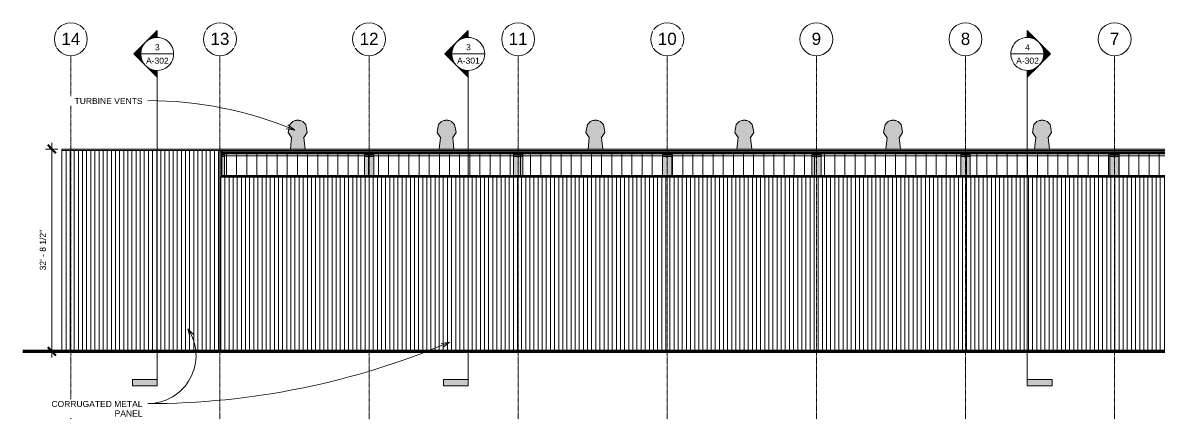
# Model space of a CAD drawing. Header units: inches. Extents: x 20478 to 36715, y -248 to 750.
# Drawn here: x 32291 to 34496, y -132 to 638 of the extents above; entities that cross this region are included whole.
import ezdxf

# ---------------------------------------------------------------- set-up
doc = ezdxf.new("R2010")
doc.units = ezdxf.units.IN
doc.header["$MEASUREMENT"] = 0
doc.linetypes.add('Grid Line 1_2_', pattern=[0.8749999999999999, 0.4999999999999999, -0.125, 0.125, -0.125])
for name, color, linetype, lineweight in [('A-ANNO-DIMS', 211, 'Continuous', 9), ('A-ANNO-DIMS-128', 211, 'Continuous', 9), ('A-CLNG', 13, 'Continuous', 13), ('A-GENM', 13, 'Continuous', 9), ('A-GLAZ-CWMG', 51, 'Continuous', 9), ('A-ROOF', 132, 'Continuous', 13), ('A-WALL', 113, 'Continuous', 13), ('A-WALL-PATT', 111, 'Continuous', 13), ('C-TOPO', 7, 'Continuous', 9), ('G-ANNO-SYMB', 111, 'Continuous', 9), ('G-ANNO-TEXT', 231, 'Continuous', 9), ('L-SITE-WALL', 31, 'Continuous', 13), ('S-BEAM', 12, 'Continuous', 9), ('S-COLS', 52, 'Continuous', 9), ('S-GRID', 1, 'Continuous', 9), ('S-GRID-IDEN', 1, 'Continuous', 9)]:
    doc.layers.add(name, color=color, linetype=linetype, lineweight=lineweight)
doc.styles.add('Arial', font='arial.ttf', dxfattribs={"height": 23.60479041916165})
doc.styles.add('Arial_1', font='arial.ttf', dxfattribs={"height": 11.80239520958083})
doc.dimstyles.new('Linear_-_3_32__Arial', dxfattribs={"dimscale": 12, "dimtxt": 12, "dimasz": 1.333333333333333, "dimexe": 1, "dimexo": 0.6666666666666667, "dimgap": 0.6666666666666666, "dimtad": 1, "dimrnd": 0.25, "dimzin": 1, "dimdsep": 46, "dimlunit": 4, "dimtxsty": 'Arial_1', "dimblk1": 'OBLIQUE', "dimblk2": 'OBLIQUE', "dimsah": 1, "dimcen": 0.09, "dimdle": 1, "dimazin": 0, "dimtfac": 1, "dimtdec": 4, "dimtix": 1, "dimtmove": 0, "dimatfit": 3, "dimfxl": 1, "dimtvp": 1, "dimtfill": 1, "dimfrac": 2, "dimtolj": 1, "dimtzin": 0, "dimarcsym": 2})
pattern_1 = [(90, (-84636.121, 0), (-8, 4.898587196589413e-16), [])]
pattern_2 = [(90, (-84936.61099999999, 0), (-8, 4.898587196589413e-16), [])]

# ---------------------------------------------------------------- blocks, each defined once
blk = doc.blocks.new('Family7 - Family7-772884-Elevation - North')
at = {"layer": 'S-BEAM'}
for points in [[(-23076.89022534471, 378.3626973574519), (-23076.89022534469, 379.6806706972902), (-23094.89022534469, 379.6806706972956), (-23094.89022534471, 378.3626973574569), (-23080.79796413365, 378.362697357453)], [(-23086.51522534473, 376.1888170236285), (-23085.26522534473, 376.1888170236353), (-23085.26522534471, 378.3626973574537), (-23086.51522534471, 378.362697357454), (-23086.51522534472, 376.4200348075537)]]:
    blk.add_hatch(color=256, dxfattribs=at).paths.add_polyline_path(points, flags=0)
h = blk.add_hatch(color=256, dxfattribs=at)
h.paths.add_polyline_path([(-23085.26522534471, 378.2523703014452), (-23076.89022534473, 378.2523703014451), (-23076.89022534471, 378.3626973574519), (-23085.26522534471, 378.3626973574537)], flags=0)
h.paths.add_polyline_path([(-23089.43754746698, 378.2523703014451), (-23086.51522534504, 378.2523703014451), (-23086.51522534504, 378.362697357454), (-23094.89022534471, 378.3626973574569), (-23094.89022534473, 378.2523703014452)], flags=0)
for p, q in [((-23094.8902253447, 378.3626973574566), (-23094.89022534469, 379.6806706972953)), ((-23076.89022534469, 379.6806706972903), (-23094.89022534469, 379.6806706972953)), ((-23094.89022534473, 378.2523703014448), (-23094.8902253447, 378.3626973574566)), ((-23094.8902253447, 378.3626973574566), (-23076.8902253447, 378.3626973574515)), ((-23086.51522534473, 376.1888170236284), (-23086.51522534471, 378.3626973574542)), ((-23085.26522534471, 378.3626973574539), (-23086.51522534471, 378.3626973574542)), ((-23085.26522534471, 378.3626973574539), (-23085.26522534473, 376.1888170236355)), ((-23076.89022534469, 379.6806706972903), (-23076.8902253447, 378.3626973574515)), ((-23076.8902253447, 378.3626973574516), (-23076.89022534473, 378.2523703014452))]:
    blk.add_line(p, q, dxfattribs=at)
blk = doc.blocks.new('Family7 - Family7-V141-Elevation - North')
at = {"layer": 'S-BEAM'}
for points in [[(-25980.7652253536, 378.3626973574515), (-25980.7652253536, 379.6806706972898), (-25981.01522535361, 379.6806706972899), (-25981.01522535361, 378.3626973574515)], [(-25980.7652253536, 378.2523703014427), (-25980.7652253536, 378.3626973574516), (-25981.01522535361, 378.3626973574516), (-25981.01522535361, 378.2523703014427)], [(-25973.2554597196, 378.3626973574495), (-25973.25545971958, 379.6806706972879), (-25977.1432253536, 379.6806706972891), (-25977.1432253536, 378.3626973574504), (-25975.05838080032, 378.3626973574497)], [(-25977.1432253536, 378.2523703014431), (-25973.25545971962, 378.252370301443), (-25973.2554597196, 378.3626973574492), (-25977.1432253536, 378.3626973574505)]]:
    blk.add_hatch(color=256, dxfattribs=at).paths.add_polyline_path(points, flags=0)
for p, q in [((-25980.76522535359, 379.6806706972903), (-25981.01522535361, 379.6806706972903)), ((-25981.01522535361, 378.3626973574516), (-25980.7652253536, 378.3626973574516)), ((-25973.25545971958, 379.6806706972882), (-25977.1432253536, 379.6806706972893)), ((-25977.1432253536, 378.3626973574506), (-25973.25545971959, 378.3626973574495)), ((-25973.25545971958, 379.6806706972882), (-25973.25545971959, 378.3626973574495)), ((-25973.25545971959, 378.3626973574495), (-25973.25545971961, 378.252370301443))]:
    blk.add_line(p, q, dxfattribs=at)
blk = doc.blocks.new('Girt_Z - 10_D-V142-Elevation - North')
at = {"layer": 'S-BEAM'}
for points in [[(-25980.7652253536, 340.4999999998907), (-25980.7652253536, 340.9820907071558), (-25981.01522535361, 340.9820907071558), (-25981.01522535361, 340.4999999998907)], [(-25980.7652253536, 338.132812499891), (-25980.7652253536, 340.4999999998907), (-25981.01522535361, 340.4999999998907), (-25981.01522535361, 338.132812499891)], [(-25980.7652253536, 337.9999999998899), (-25980.7652253536, 338.132812499891), (-25981.01522535361, 338.1252485619811), (-25981.01522535361, 337.9999999998899)], [(-25977.9312253536, 340.4999999998907), (-22792.02499100252, 340.4999999998915), (-22792.02499100252, 340.9820907071563), (-25977.9312253536, 340.9820907071558)], [(-25977.1432253536, 338.132812499891), (-25977.1432253536, 339.2059999999988), (-22792.02499100252, 339.2059999999989), (-22792.02499100252, 340.4999999998915), (-25977.9312253536, 340.4999999998907), (-25977.9312253536, 338.132812499891)], [(-25977.1432253536, 337.9999999998899), (-25977.1432253536, 338.132812499891), (-25977.9312253536, 338.1251652133987), (-25977.9312253536, 337.9999999998899)]]:
    blk.add_hatch(color=256, dxfattribs=at).paths.add_polyline_path(points, flags=0)
for p, q in [((-25981.01522535361, 340.9820907071553), (-25980.76522535359, 340.9820907071553)), ((-25981.0152253536, 340.4999999998904), (-25980.76522535359, 340.4999999998904)), ((-25977.93122535359, 340.9820907071553), (-22792.02499100253, 340.9820907071554)), ((-25977.93122535359, 340.4999999998904), (-22792.02499100253, 340.4999999998905)), ((-22792.02499100253, 340.9820907071554), (-22792.02499100253, 340.4999999998905)), ((-22792.02499100253, 340.4999999998905), (-22792.02499100253, 339.2059999999983))]:
    blk.add_line(p, q, dxfattribs=at)
blk = doc.blocks.new('Girt_Z - 10_D-1002587-Elevation - North')
at = {"layer": 'S-BEAM'}
for points in [[(-25980.7652253536, 388.7499999999998), (-25980.7652253536, 389.2320907072645), (-25981.01522535361, 389.2320907072645), (-25981.01522535361, 388.7499999999998)], [(-25980.7652253536, 386.3828124999998), (-25980.7652253536, 388.7499999999998), (-25981.01522535361, 388.7499999999998), (-25981.01522535361, 386.3828124999998)], [(-25980.7652253536, 386.1953124999998), (-25980.7652253536, 386.3828124999998), (-25981.01522535361, 386.3752496521939), (-25981.01522535361, 386.1953124999998)], [(-25981.01522535361, 386.1200558787908), (-25980.7652253536, 386.1601106074276), (-25980.7652253536, 386.1953124999998), (-25981.01522535361, 386.1578963910466), (-25981.01522535361, 386.1231084871655)], [(-25980.7652253536, 383.8010024001105), (-25980.7652253536, 386.1200558787908), (-25981.01522535361, 386.1200558787908), (-25981.01522535361, 383.8010024001105)], [(-25980.7652253536, 383.3516954037005), (-25980.7652253536, 383.8010024001105), (-25981.01522535361, 383.8010024001105), (-25981.01522535361, 383.3516954037005)], [(-25980.7652253536, 383.2679092927348), (-25980.7652253536, 383.3516954037005), (-25981.01522535361, 383.3516954037005), (-25981.01522535361, 383.2679092927348)], [(-25977.9312253536, 388.7499999999998), (-25977.1432253536, 388.7499999999998), (-25977.1432253536, 389.2320907072645), (-25977.9312253536, 389.2320907072645)], [(-24385.37504746698, 386.3828124999999), (-22791.52499097852, 386.3828124999999), (-22791.52499097852, 386.5680879999986), (-25977.1432253536, 386.5680879999984), (-25977.1432253536, 388.7499999999998), (-25977.9312253536, 388.7499999999998), (-25977.9312253536, 386.3828124999998), (-24394.01463080032, 386.3828124999999)], [(-23581.89379746698, 386.1953124999999), (-22791.52499097852, 386.2204327367904), (-22791.52499097852, 386.3828124999999), (-25977.9312253536, 386.3751663156237), (-25977.9312253536, 386.1953124999998), (-23599.17296413365, 386.1953124999999)], [(-24385.37504746698, 383.8010024001106), (-22791.52499097852, 383.8010024001106), (-22791.52499097852, 385.7800879999983), (-25977.14322535361, 385.7800879999982), (-25977.14322535361, 383.8010024001105), (-24394.01463080032, 383.8010024001106)], [(-25977.1432253536, 383.3516954037005), (-22791.52499097852, 383.351695403701), (-22791.52499097852, 383.8010024001106), (-25977.1432253536, 383.8010024001105)], [(-22795.69171413365, 383.267909292735), (-22791.52499097852, 383.267909292735), (-22791.52499097852, 383.351695403701), (-25977.1432253536, 383.3516954037005), (-25977.1432253536, 383.2679092927348), (-22804.33129746698, 383.267909292735)]]:
    blk.add_hatch(color=256, dxfattribs=at).paths.add_polyline_path(points, flags=0)
for p, q in [((-25981.01522535361, 389.232090707264), (-25980.76522535359, 389.232090707264)), ((-25981.01522535361, 388.7499999999992), (-25980.76522535359, 388.7499999999992)), ((-25981.01522535361, 386.1953124999998), (-25980.7652253536, 386.1953124999998)), ((-25981.01522535361, 386.1200558787901), (-25980.7652253536, 386.1200558787901)), ((-25981.01522535361, 383.8010024001096), (-25980.7652253536, 383.8010024001096)), ((-25981.01522535361, 383.3516954037001), (-25980.7652253536, 383.3516954037001)), ((-25981.01522535361, 383.267909292734), (-25980.7652253536, 383.267909292734)), ((-25977.93122535359, 389.232090707264), (-25977.1432253536, 389.232090707264)), ((-25977.93122535359, 388.7499999999992), (-25977.1432253536, 388.7499999999992)), ((-25977.9312253536, 386.1953124999998), (-22791.52499097852, 386.1953124999999)), ((-25977.1432253536, 383.8010024001096), (-22791.52499097853, 383.8010024001097)), ((-25977.1432253536, 383.3516954037001), (-22791.52499097853, 383.3516954037003)), ((-25977.1432253536, 383.267909292734), (-22791.52499097853, 383.2679092927342)), ((-22791.52499097853, 386.568087999998), (-22791.52499097853, 386.3828124999992)), ((-22791.52499097853, 386.3828124999992), (-22791.52499097853, 386.1953124999992)), ((-22791.52499097853, 385.7800879999978), (-22791.52499097853, 383.8010024001097)), ((-22791.52499097853, 383.8010024001097), (-22791.52499097853, 383.3516954037003)), ((-22791.52499097853, 383.3516954037003), (-22791.52499097853, 383.2679092927342))]:
    blk.add_line(p, q, dxfattribs=at)
blk = doc.blocks.new('turbine vent - turbine vent-625927-Elevation - North')
at = {"layer": 'A-GENM'}
for points in [[(-25841.79529292832, 414.6869041667194), (-25841.79375565076, 414.7008877563778), (-25841.61770303947, 414.7272999965672), (-25841.46124736187, 414.8406283774831), (-25840.72463026982, 414.9512034270622), (-25840.15358452087, 414.8920155937923), (-25839.9392253877, 414.9272991005833), (-25839.56722294455, 415.0288034676227), (-25838.04299787868, 415.0196414570199), (-25837.25066202358, 415.1233982304103), (-25834.38275257227, 415.1688705122618), (-25831.90688948749, 415.1556949072117), (-25831.02799266707, 415.2115611740964), (-25829.89022535363, 415.154095898136), (-25829.89022535363, 448.4181109435027), (-25832.12324857071, 448.2563875236252), (-25833.04150340234, 448.1616530003307), (-25834.92477973999, 447.7368190091684), (-25836.59509059749, 447.1927247653614), (-25837.73750211123, 446.6963300038565), (-25839.40904098731, 445.847927552909), (-25841.29586418677, 444.5995951565527), (-25844.2542465092, 441.8335885008161), (-25845.67668466409, 439.9663291852391), (-25846.88020448047, 437.8976535587943), (-25847.43341051984, 436.4971777103203), (-25848.18352555113, 434.2730522849476), (-25848.86046969434, 430.4965955216543), (-25848.82775665092, 427.8960686832776), (-25848.44840418059, 425.4602989506163), (-25847.79907401232, 423.0892531250262), (-25846.69016519615, 420.6760160616225), (-25845.63737247466, 418.8263675653932), (-25843.49211505356, 416.2108999608865), (-25843.23056199565, 415.9057986913075), (-25841.81347688421, 414.702346793317)], [(-25818.00381968068, 414.6865449111461), (-25816.54988871162, 415.9598607004618), (-25815.23887321896, 417.373597846994), (-25814.06380893263, 418.937048203142), (-25812.8396758319, 421.0761769908421), (-25811.9019989053, 423.4164611222137), (-25811.33204652668, 425.5484377188521), (-25810.95167969433, 427.9862014742204), (-25810.91998101292, 430.4965955232706), (-25811.62778454536, 434.5560931207044), (-25812.56271432581, 437.1003610727612), (-25813.19111076508, 438.4850898320138), (-25814.88576045334, 440.9802326008708), (-25815.71545785854, 442.0497014742204), (-25818.72381851448, 444.7827598283949), (-25820.70593958738, 446.0487307324968), (-25822.89437530627, 447.0793747390994), (-25824.19919126177, 447.5416703128957), (-25825.58979402149, 447.9039074571037), (-25826.81555533452, 448.1767364546434), (-25827.33373571787, 448.2329609443348), (-25829.89022535363, 448.379153023474), (-25829.89022535363, 415.154095898136), (-25828.719238807, 415.2091709385423), (-25827.62512024992, 415.1439494586734), (-25824.39022535363, 415.1908890813272), (-25823.51133579877, 415.1648314197034), (-25821.73384759976, 415.0402068193304), (-25820.20806470795, 415.0437229330745), (-25819.39896685803, 414.8484464043247), (-25819.05147844495, 414.9015322878379), (-25818.05104017625, 414.6870756153849)], [(-25843.98561466542, 392.4087242441473), (-25815.53601940594, 392.408724244147), (-25818.00381968068, 414.686544911146), (-25818.19659021168, 414.732764287287), (-25818.31359151069, 414.78409280683), (-25818.6720108953, 414.8241020887278), (-25819.05147844495, 414.9015322878379), (-25819.54666395447, 414.8682944239711), (-25820.38984702902, 415.0430308825865), (-25822.4863361556, 415.0769408926166), (-25824.32532843838, 415.1926537339677), (-25827.8669902255, 415.1548427878856), (-25829.73321540065, 415.1617383065914), (-25829.89022535363, 415.1539529094177), (-25831.35885453585, 415.1805407425954), (-25832.34757577016, 415.1411856149639), (-25834.77487355772, 415.1816035652835), (-25835.38755195561, 415.2014986150643), (-25839.91546640837, 414.9336880927173), (-25840.15355253327, 414.8919811327494), (-25841.13276713411, 414.9014500279727), (-25841.55884532062, 414.7699334764388), (-25841.72824826637, 414.6960413204873), (-25841.79375565076, 414.7008877563786), (-25844.24443130133, 392.4087242441473), (-25844.06768537069, 392.4087242441472)]]:
    blk.add_hatch(color=256, dxfattribs=at).paths.add_polyline_path(points, flags=0)
for p, q in [((-25841.7327773054, 415.2566953065044), (-25844.24458163193, 392.4087242441473)), ((-25815.53586907533, 392.408724244147), (-25818.04105390138, 415.1964827517435))]:
    blk.add_line(p, q, dxfattribs=at)
at = {"layer": 'A-GENM', "flags": 128}
for points in [[(-25841.21874889876, 414.2922524375518), (-25841.92765397832, 414.7342318070462), (-25848.28177547923, 424.6647938825203), (-25845.44323096995, 440.3480612072604), (-25839.6728883105, 445.722599790509), (-25836.63474749213, 447.1972237188123), (-25834.96129520969, 447.7453512583008), (-25833.92651583905, 448.0009058072759), (-25833.22785438709, 448.139133670319), (-25832.7250351827, 448.2219148090371), (-25832.34553536596, 448.2752686554031), (-25832.04843487801, 448.3116091121516), (-25831.80900091389, 448.3374474262271), (-25831.6114424942, 448.3564590884073), (-25831.44521958789, 448.3708438787647), (-25831.30303430085, 448.3819826634354), (-25831.17967585855, 448.3907772518749), (-25831.07132518406, 448.3978365790595), (-25830.97511947814, 448.4035837076454), (-25830.88887026828, 448.4083198865041), (-25830.81087542726, 448.4122642741244), (-25830.73979059691, 448.4155793383057), (-25830.67453923503, 448.418387540458), (-25830.61424840524, 448.4207825595082), (-25830.55820210834, 448.4228370046753), (-25830.50580680591, 448.4246078173857), (-25830.45656557043, 448.4261401201204), (-25830.41005843799, 448.4274700014851), (-25830.36592728626, 448.4286265599435), (-25830.32386405776, 448.4296334226531), (-25830.28360148571, 448.4305098871719), (-25830.24490571241, 448.4312717884833), (-25830.2075703522, 448.4319321633618), (-25830.17141166656, 448.432501763373), (-25830.13626460106, 448.4329894534525), (-25830.10197949391, 448.4334025229482), (-25830.06841930953, 448.4337469288486), (-25830.0354572827, 448.4340274857665), (-25830.00297488283, 448.4342480134786), (-25829.97086002564, 448.434411450022), (-25829.93900547232, 448.4345199362245), (-25829.90730736629, 448.4345748759268), (-25829.89022535363, 448.4345825547487)], [(-25818.56170180428, 414.292252440182), (-25817.85279672897, 414.7342318070241), (-25811.49867522806, 424.6647938824415), (-25814.33721973728, 440.3480612072127), (-25820.10756239675, 445.7225997904972), (-25823.14570321512, 447.1972237188086), (-25824.81915549757, 447.7453512582989), (-25825.85393486821, 448.0009058072749), (-25826.55259632017, 448.1391336703184), (-25827.05541552457, 448.2219148090364), (-25827.43491534131, 448.2752686554027), (-25827.73201582926, 448.3116091121512), (-25827.97144979338, 448.3374474262268), (-25828.16900821307, 448.356459088407), (-25828.33523111938, 448.3708438787644), (-25828.47741640641, 448.3819826634351), (-25828.60077484871, 448.3907772518747), (-25828.7091255232, 448.3978365790595), (-25828.80533122913, 448.4035837076454), (-25828.89158043899, 448.4083198865041), (-25828.96957528001, 448.4122642741244), (-25829.04066011036, 448.4155793383057), (-25829.10591147224, 448.418387540458), (-25829.16620230203, 448.4207825595082), (-25829.22224859893, 448.4228370046754), (-25829.27464390135, 448.4246078173857), (-25829.32388513683, 448.4261401201204), (-25829.37039226927, 448.4274700014851), (-25829.414523421, 448.4286265599435), (-25829.45658664951, 448.4296334226531), (-25829.49684922155, 448.4305098871719), (-25829.53554499486, 448.4312717884833), (-25829.57288035507, 448.4319321633618), (-25829.60903904071, 448.432501763373), (-25829.64418610621, 448.4329894534525), (-25829.67847121336, 448.4334025229482), (-25829.71203139773, 448.4337469288486), (-25829.74499342457, 448.4340274857665), (-25829.77747582443, 448.4342480134786), (-25829.80959068163, 448.434411450022), (-25829.84144523494, 448.4345199362245), (-25829.87314334098, 448.4345748759268), (-25829.89022535363, 448.4345825547487)]]:
    blk.add_lwpolyline(points, dxfattribs=at)
blk = doc.blocks.new('turbine vent - turbine vent-V143-Elevation - North')
at = {"layer": 'A-GENM'}
for points in [[(-25552.79529292831, 414.6869041667189), (-25552.79375565076, 414.7008877563774), (-25552.61770303946, 414.7272999965664), (-25552.46124736187, 414.8406283774835), (-25551.71879746699, 414.9501155013148), (-25551.15358452087, 414.8920155937905), (-25550.9392253877, 414.927299100581), (-25550.56722294455, 415.0288034676223), (-25549.04299787868, 415.019641457019), (-25548.25066202358, 415.1233982304088), (-25545.38275257227, 415.168870512261), (-25542.90688948747, 415.1556949072113), (-25542.02799266706, 415.2115611740956), (-25540.89022535363, 415.1540958981361), (-25540.89022535363, 448.4181109435025), (-25543.12324857072, 448.2563875236232), (-25544.04150340234, 448.1616530003302), (-25545.92477973999, 447.7368190091672), (-25547.68636792318, 447.1571686567957), (-25548.73750211122, 446.6963300038561), (-25550.40904098731, 445.8479275529081), (-25552.29586418677, 444.5995951565518), (-25555.2542465092, 441.8335885008153), (-25556.67668466408, 439.9663291852386), (-25557.88020448046, 437.8976535587934), (-25558.43341051984, 436.4971777103195), (-25559.18352555112, 434.2730522849467), (-25559.86046969433, 430.4965955216538), (-25559.82775665092, 427.8960686832771), (-25559.44840418058, 425.4602989506155), (-25558.79907401232, 423.0892531250253), (-25557.69016519615, 420.6760160616215), (-25556.63737247466, 418.826367565392), (-25554.49211505356, 416.210899960886), (-25554.23056199564, 415.9057986913071), (-25552.81347688421, 414.7023467933167)], [(-25529.00381968068, 414.6865449111454), (-25527.54988871162, 415.9598607004617), (-25526.23887321895, 417.3735978469929), (-25525.06380893263, 418.9370482031418), (-25523.8396758319, 421.0761769908419), (-25522.9019989053, 423.416461122213), (-25522.33204652667, 425.5484377188516), (-25521.95269405634, 427.9058685311549), (-25521.91998101292, 430.4965955232703), (-25522.62778454536, 434.5560931207042), (-25523.56271432581, 437.1003610727607), (-25524.19111076508, 438.4850898320132), (-25525.88576045334, 440.9802326008699), (-25526.71545785854, 442.0497014742206), (-25529.72381851447, 444.7827598283944), (-25531.70593958738, 446.0487307324962), (-25533.89437530627, 447.0793747390989), (-25535.19919126177, 447.5416703128952), (-25536.58979402147, 447.9039074571011), (-25537.81555533451, 448.176736454643), (-25538.33373571787, 448.2329609443343), (-25540.89022535363, 448.3791530234735), (-25540.89022535363, 415.1540958981354), (-25539.719238807, 415.209170938542), (-25538.62512024992, 415.1439494586729), (-25535.39022535363, 415.1908890813263), (-25534.43963080032, 415.1586829394089), (-25532.73384759975, 415.0402068193302), (-25531.20806470795, 415.0437229330737), (-25530.39896685803, 414.8484464043249), (-25530.05147844495, 414.9015322878377), (-25529.05104017624, 414.6870756153836)], [(-25554.98561466542, 392.4087242441473), (-25526.53601940594, 392.4087242441472), (-25529.00381968068, 414.6865449111454), (-25529.19659021168, 414.7327642872863), (-25529.31359151069, 414.7840928068288), (-25529.67201089529, 414.8241020887275), (-25530.05147844495, 414.9015322878381), (-25530.54666395447, 414.868294423971), (-25531.38984702902, 415.0430308825856), (-25533.4863361556, 415.0769408926164), (-25535.32532843838, 415.1926537339697), (-25538.8669902255, 415.1548427878868), (-25540.73321540065, 415.161738306592), (-25540.89022535363, 415.1539529094189), (-25542.35885453585, 415.1805407425966), (-25543.34757577016, 415.1411856149616), (-25545.77487355772, 415.1816035652827), (-25546.3875519556, 415.2014986150639), (-25550.91546640837, 414.9336880927177), (-25551.15355253327, 414.8919811327502), (-25552.13276713434, 414.9014500279299), (-25552.55884532062, 414.7699334764381), (-25552.72824826637, 414.6960413204865), (-25552.79375565076, 414.7008877563779), (-25555.24443130133, 392.4087242441472), (-25555.06768537069, 392.408724244147)]]:
    blk.add_hatch(color=256, dxfattribs=at).paths.add_polyline_path(points, flags=0)
for p, q in [((-25552.73289860014, 415.2555919805881), (-25555.24458163193, 392.4087242441471)), ((-25526.53586907533, 392.4087242441473), (-25529.04105390138, 415.1964827517435))]:
    blk.add_line(p, q, dxfattribs=at)
at = {"layer": 'A-GENM', "flags": 128}
for points in [[(-25552.21874889876, 414.2922524375513), (-25552.92765397832, 414.7342318070454), (-25559.28177547923, 424.6647938825191), (-25556.44323096995, 440.3480612072592), (-25550.67288831049, 445.7225997905082), (-25547.63474749213, 447.1972237188111), (-25545.96129520969, 447.7453512582999), (-25544.92651583905, 448.000905807275), (-25544.22785438709, 448.1391336703182), (-25543.7250351827, 448.2219148090363), (-25543.34553536595, 448.2752686554019), (-25543.048434878, 448.3116091121508), (-25542.80900091389, 448.3374474262263), (-25542.61144249419, 448.3564590884064), (-25542.44521958789, 448.3708438787639), (-25542.30303430085, 448.3819826634345), (-25542.17967585855, 448.3907772518738), (-25542.07132518406, 448.3978365790589), (-25541.97511947814, 448.4035837076449), (-25541.88887026827, 448.4083198865036), (-25541.81087542725, 448.4122642741239), (-25541.7397905969, 448.4155793383053), (-25541.67453923503, 448.4183875404574), (-25541.61424840524, 448.4207825595078), (-25541.55820210833, 448.4228370046749), (-25541.50580680591, 448.4246078173852), (-25541.45656557043, 448.4261401201197), (-25541.41005843798, 448.4274700014847), (-25541.36592728626, 448.4286265599426), (-25541.32386405776, 448.4296334226526), (-25541.28360148571, 448.4305098871715), (-25541.24490571241, 448.4312717884825), (-25541.20757035219, 448.4319321633611), (-25541.17141166655, 448.4325017633726), (-25541.13626460105, 448.4329894534517), (-25541.10197949391, 448.4334025229477), (-25541.06841930953, 448.4337469288482), (-25541.03545728269, 448.4340274857657), (-25541.00297488283, 448.4342480134782), (-25540.97086002564, 448.4344114500213), (-25540.93900547232, 448.4345199362241), (-25540.90730736628, 448.4345748759264), (-25540.89022535363, 448.4345825547478)], [(-25529.56170180428, 414.2922524401815), (-25528.85279672897, 414.7342318070237), (-25522.49867522806, 424.6647938824407), (-25525.33721973728, 440.3480612072122), (-25531.10756239675, 445.7225997904968), (-25534.14570321512, 447.1972237188077), (-25535.81915549757, 447.7453512582983), (-25536.85393486821, 448.0009058072744), (-25537.55259632017, 448.1391336703178), (-25538.05541552457, 448.2219148090363), (-25538.43491534131, 448.275268655402), (-25538.73201582926, 448.3116091121508), (-25538.97144979338, 448.3374474262263), (-25539.16900821307, 448.3564590884064), (-25539.33523111938, 448.3708438787639), (-25539.47741640641, 448.3819826634345), (-25539.60077484871, 448.3907772518738), (-25539.7091255232, 448.3978365790589), (-25539.80533122913, 448.403583707645), (-25539.89158043899, 448.4083198865036), (-25539.96957528, 448.4122642741239), (-25540.04066011036, 448.4155793383053), (-25540.10591147223, 448.4183875404574), (-25540.16620230203, 448.4207825595078), (-25540.22224859893, 448.4228370046749), (-25540.27464390135, 448.4246078173852), (-25540.32388513683, 448.4261401201197), (-25540.37039226927, 448.4274700014847), (-25540.414523421, 448.4286265599426), (-25540.4565866495, 448.4296334226526), (-25540.49684922155, 448.4305098871715), (-25540.53554499485, 448.4312717884825), (-25540.57288035507, 448.4319321633611), (-25540.60903904071, 448.4325017633726), (-25540.64418610621, 448.4329894534517), (-25540.67847121336, 448.4334025229477), (-25540.71203139773, 448.4337469288482), (-25540.74499342457, 448.4340274857657), (-25540.77747582443, 448.4342480134782), (-25540.80959068162, 448.4344114500213), (-25540.84144523494, 448.4345199362241), (-25540.87314334098, 448.4345748759264), (-25540.89022535363, 448.4345825547478)]]:
    blk.add_lwpolyline(points, dxfattribs=at)
blk = doc.blocks.new('Rectangular Mullion - Profile_Polycarbonate_Upper and left-984191-Elevation - North')
at = {"layer": 'A-GLAZ-CWMG'}
for points in [[(-22787.05213080031, 386.5680879999984), (-22783.63186597867, 386.5680879999984), (-22783.63186597867, 389.4020879999983), (-25977.1432253536, 389.4020879999983), (-25977.1432253536, 386.5680879999984), (-22795.69171413365, 386.5680879999984)], [(-24368.09588080032, 386.0300879999983), (-22783.63186597867, 386.0300879999983), (-22783.63186597867, 386.5680879999984), (-22791.52499097852, 386.5680879999984), (-22791.52499097852, 386.1953124999994), (-25977.1432253536, 386.1953124999994), (-25977.1432253536, 386.0300879999983), (-24376.73546413365, 386.0300879999983)], [(-24376.73546413365, 385.7800879999982), (-22783.63186597867, 385.7957014742208), (-22783.63186597867, 386.0300879999983), (-25977.1432253536, 386.0300879999983), (-25977.1432253536, 385.7800879999982), (-24385.37504746698, 385.7800879999982)]]:
    blk.add_hatch(color=256, dxfattribs=at).paths.add_polyline_path(points, flags=0)
for p, q in [((-25977.1432253536, 386.5680879999977), (-25977.1432253536, 389.4020879999977)), ((-25977.1432253536, 389.4020879999977), (-22783.63186597867, 389.4020879999977)), ((-25977.1432253536, 386.5680879999977), (-22783.63186597867, 386.5680879999977)), ((-25977.1432253536, 385.7800879999976), (-25977.1432253536, 386.0300879999977)), ((-25977.1432253536, 386.0300879999977), (-22783.63186597867, 386.0300879999977)), ((-25977.1432253536, 385.7800879999976), (-22783.63186597867, 385.7800879999976)), ((-22783.63186597867, 389.4020879999977), (-22783.63186597867, 386.5680879999977)), ((-22783.63186597867, 386.0300879999977), (-22783.63186597867, 385.7800879999976))]:
    blk.add_line(p, q, dxfattribs=at)
blk = doc.blocks.new('Rectangular Mullion - Profile_Polycarbonate_Lower-984192-Elevation - North')
at = {"layer": 'A-GLAZ-CWMG'}
for points in [[(-22787.05213080032, 337.7499999999987), (-22783.63186597867, 337.7499999999987), (-22783.63186597867, 339.2059999999989), (-25977.1432253536, 339.2059999999989), (-25977.1432253536, 337.9999999998897), (-22787.66868997958, 337.9999999998897), (-22787.66868997958, 337.7499999999987)], [(-22792.02499100253, 339.7439999999984), (-22783.63186597867, 339.7439999999984), (-22783.63186597867, 339.9939999999988), (-22792.02499100253, 339.9939999999988)], [(-22792.02499100253, 339.2059999999989), (-22783.63186597867, 339.2059999999989), (-22783.63186597867, 339.7439999999984), (-22792.02499100253, 339.7439999999984)]]:
    blk.add_hatch(color=256, dxfattribs=at).paths.add_polyline_path(points, flags=0)
for p, q in [((-25977.1432253536, 337.9999999998893), (-25977.1432253536, 339.2059999999984)), ((-22783.63186597867, 339.2059999999984), (-25977.1432253536, 339.2059999999984)), ((-22783.63186597867, 339.9939999999983), (-22792.02499100253, 339.9939999999983)), ((-22783.63186597867, 339.7439999999983), (-22792.02499100253, 339.7439999999983)), ((-22783.63186597867, 337.7499999999984), (-22787.67852748213, 337.7499999999984)), ((-22783.63186597867, 339.9939999999983), (-22783.63186597867, 339.7439999999983)), ((-22783.63186597867, 339.2059999999984), (-22783.63186597867, 337.7499999999984))]:
    blk.add_line(p, q, dxfattribs=at)
blk = doc.blocks.new('Rectangular Mullion - Profile_Polycarbonate_right-996152-Elevation - North')
at = {"layer": 'A-GLAZ-CWMG'}
for points in [[(-25977.93122535359, 337.9999999998898), (-25977.93122535359, 389.4020879999983), (-25980.7652253536, 389.4020879999983), (-25980.7652253536, 337.9999999998898)], [(-25977.3932253536, 389.3395879999979), (-25977.3932253536, 389.357145291663), (-25977.93122535359, 389.3395879999979)]]:
    blk.add_hatch(color=256, dxfattribs=at).paths.add_polyline_path(points, flags=0)
h = blk.add_hatch(color=256, dxfattribs=at)
h.paths.add_polyline_path([(-25977.3932253536, 340.9820907071564), (-25977.3932253536, 386.1953124999994), (-25977.93122535359, 386.1953124999994), (-25977.93122535359, 340.9820907071564)], flags=0)
h.paths.add_polyline_path([(-25977.93122535359, 389.2320907072649), (-25977.3932253536, 389.2320907072649), (-25977.3932253536, 389.3395879999979), (-25977.93122535359, 389.3395879999979)], flags=0)
h = blk.add_hatch(color=256, dxfattribs=at)
h.paths.add_polyline_path([(-25977.3932253536, 340.9820907071564), (-25977.1432253536, 340.9820907071564), (-25977.1432253536, 386.1953124999994), (-25977.3932253536, 386.1953124999994), (-25977.3932253536, 348.2930348075542)], flags=0)
h.paths.add_polyline_path([(-25977.3932253536, 389.2320907072649), (-25977.1432253536, 389.2320907072649), (-25977.1432253536, 389.3395879999979), (-25977.3932253536, 389.3395879999979)], flags=0)
for p, q in [((-25980.7652253536, 389.4020879999977), (-25977.9312253536, 389.4020879999977)), ((-25980.7652253536, 337.9923185215965), (-25980.7652253536, 389.4020879999977)), ((-25977.9312253536, 337.9999999998893), (-25977.9312253536, 389.4020879999977)), ((-25977.3932253536, 389.3395879999974), (-25977.3932253536, 389.4020879999977)), ((-25977.3932253536, 389.2320907072638), (-25977.3932253536, 389.3395879999974)), ((-25977.3932253536, 340.9820907071554), (-25977.3932253536, 386.195312499999)), ((-25977.1432253536, 340.9820907071554), (-25977.1432253536, 386.195312499999))]:
    blk.add_line(p, q, dxfattribs=at)
blk = doc.blocks.new('Grid - Grid Head - Circle-14747-Elevation - North')
at = {"layer": 'S-GRID-IDEN'}
blk.add_circle((-22796.39022535356, 605.7647821060499), 32, dxfattribs=at)
blk = doc.blocks.new('Section - 3_32_ x 3_8_-18514-Elevation - North')
at = {"layer": 'G-ANNO-SYMB'}
blk.add_hatch(color=256, dxfattribs=at).paths.add_polyline_path([(-25546.89967382013, -54.81696767603152), (-25498.89967382013, -54.81696767603196), (-25498.89967382013, -66.81696767603195), (-25546.89967382013, -66.81696767603151)], flags=0)
for p, q in [((-25546.89967382013, -54.81696767603152), (-25546.89967382013, -66.81696767603151)), ((-25498.89967382013, -54.81696767603196), (-25546.89967382013, -54.81696767603152)), ((-25498.89967382013, -66.81696767603195), (-25498.89967382013, -54.81696767603196)), ((-25546.89967382013, -66.81696767603151), (-25498.89967382013, -66.81696767603195))]:
    blk.add_line(p, q, dxfattribs=at)
blk = doc.blocks.new('Section - Section Head - Filled-1526-Elevation - North')
at = {"layer": 'G-ANNO-SYMB'}
h = blk.add_hatch(color=256, dxfattribs=at)
edge = h.paths.add_edge_path(flags=0)
edge.add_arc((-25498.89967382013, 577.1570754422743), 32.04164745461456, 89.99999999999989, 132.0783950246268, ccw=False)
edge.add_line((-25498.89967382013, 609.1987228968924), (-25498.89967382013, 622.4119094382131))
edge.add_line((-25498.89967382013, 622.4119094382131), (-25520.37228096231, 600.9393022960306))
h = blk.add_hatch(color=256, dxfattribs=at)
edge = h.paths.add_edge_path(flags=0)
edge.add_line((-25521.52709081809, 599.7844924402436), (-25544.15450781607, 577.1570754422743))
edge.add_line((-25544.15450781607, 577.1570754422743), (-25530.89967382012, 577.1570754422743))
edge.add_arc((-25498.89967382013, 577.1570754422739), 31.99999999999511, 135.0000000000002, 179.9999999999997, ccw=False)
h = blk.add_hatch(color=256, dxfattribs=at)
edge = h.paths.add_edge_path(flags=0)
edge.add_arc((-25498.89967382013, 577.1570754422743), 31.99999999999636, 180.0000000000001, 225.0000000000007, ccw=False)
edge.add_line((-25530.89967382012, 577.1570754422743), (-25544.15450781607, 577.1570754422743))
edge.add_line((-25544.15450781607, 577.1570754422743), (-25521.52709081809, 554.5296584443048))
h = blk.add_hatch(color=256, dxfattribs=at)
edge = h.paths.add_edge_path(flags=0)
edge.add_line((-25520.37228096231, 553.3748485885178), (-25498.89967382013, 531.902241446335))
edge.add_line((-25498.89967382013, 531.902241446335), (-25498.89967382013, 545.1154279876557))
edge.add_arc((-25498.89967382013, 577.157075442274), 32.04164745462122, 227.9216049753788, 270, ccw=False)
for p, q in [((-25544.15450781607, 577.1570754422743), (-25498.89967382013, 622.4119094382131)), ((-25520.37228096231, 600.9393022960306), (-25498.89967382013, 622.4119094382131)), ((-25498.89967382013, 609.1570754422742), (-25498.89967382013, 622.4119094382131)), ((-25498.89967382013, 622.4119094382131), (-25498.89967382013, 609.1987228968924)), ((-25544.15450781607, 577.1570754422743), (-25521.52709081809, 599.7844924402436)), ((-25544.15450781607, 577.1570754422743), (-25498.89967382013, 531.9022414463352)), ((-25530.89967382012, 577.1570754422743), (-25544.15450781607, 577.1570754422743)), ((-25521.52709081809, 554.5296584443048), (-25544.15450781607, 577.1570754422743)), ((-25544.15450781607, 577.1570754422743), (-25530.89967382012, 577.1570754422743)), ((-25498.89967382013, 531.902241446335), (-25520.37228096231, 553.3748485885178)), ((-25498.89967382013, 545.1570754422742), (-25498.89967382013, 531.9022414463352)), ((-25498.89967382013, 545.1154279876557), (-25498.89967382013, 531.902241446335))]:
    blk.add_line(p, q, dxfattribs=at)
for centre, radius, start, end in [((-25498.89967382013, 577.1570754422742), 31.99999999999636, 89.99999999999967, 269.9999999999993), ((-25498.89967382013, 577.1570754422739), 31.99999999999511, 134.9999999999999, 179.9999999999994), ((-25498.89967382013, 577.1570754422743), 32.04164745461456, 89.99999999999959, 132.0783950246265), ((-25498.89967382013, 577.1570754422742), 32, 269.9999999999996, 90), ((-25498.89967382013, 577.1570754422743), 31.99999999999636, 179.9999999999998, 225.0000000000003), ((-25498.89967382013, 577.157075442274), 32.04164745462122, 227.9216049753785, 269.9999999999996)]:
    blk.add_arc(centre, radius, start, end, dxfattribs=at)
blk = doc.blocks.new('DIMBLOCK6-Elevation - North')
at = {"layer": 'A-ANNO-DIMS-128', "lineweight": 50}
for p, q in [((32347.73483970887, 392.4087242441472), (32339.73483970887, 400.4087242441472)), ((32347.73483970887, 392.4087242441472), (32355.73483970887, 384.4087242441472)), ((32347.73483970887, 0), (32339.73483970887, 8.000000000000005)), ((32347.73483970887, 0), (32355.73483970887, -8.000000000000005))]:
    blk.add_line(p, q, dxfattribs=at)
at = {"layer": 'A-ANNO-DIMS-128'}
for p, q in [((32347.73483970887, -12), (32347.73483970887, 404.4087242441472)), ((32359.35030234442, 392.4087242441472), (32335.73483970887, 392.4087242441472)), ((32347.73483970887, 392.4087242441472), (32359.35030234442, 392.4087242441472)), ((32344.42113120988, 0), (32359.73483970887, 0)), ((32347.73483970887, 0), (32344.42113120988, 0))]:
    blk.add_line(p, q, dxfattribs=at)
at = {"layer": 'A-ANNO-DIMS-128', "color": 0, "insert": (32324.4247521916, 157.065900583612), "char_height": 11.80239520958084, "width": 93.93230769230769, "attachment_point": 1, "rotation": 90, "line_spacing_factor": 0.9385317878468563, "style": 'Arial_1', "bg_fill": 3, "box_fill_scale": 1.25, "bg_fill_color": 0, "bg_fill_transparency": 0}
blk.add_mtext('32\' - 8 1/2"', dxfattribs=at)
blk = doc.blocks.new('_Oblique')
at = {"color": 0, "linetype": 'ByBlock', "lineweight": -2}
blk.add_line((-0.5, -0.5), (0.5, 0.5), dxfattribs=at)

msp = doc.modelspace()

# ---------------------------------------------------------------- hatches: boundary and pattern name
at = {"layer": 'A-ROOF', "lineweight": 5}
msp.add_hatch(color=256, dxfattribs=at).paths.add_polyline_path([(35868.05363127272, 389.531229666672), (35876.08077109436, 389.531229666672), (35876.08077109436, 392.4087242441478), (32367.35030234441, 392.4087242441478), (32367.35030234441, 389.531229666672), (35859.41404793938, 389.531229666672)], flags=0)
at = {"layer": 'A-ROOF'}
msp.add_hatch(color=256, dxfattribs=at).paths.add_polyline_path([(32674.09053671943, 389.2320907072648), (32674.34053671944, 389.2320907072648), (32674.34053671944, 389.4020879999983), (35876.08077109436, 389.4020880000058), (35876.08077109436, 389.531229666672), (32674.09053671942, 389.531229666672), (32674.09053671943, 389.3395879999978)], flags=0)
at = {"layer": 'A-WALL-PATT', "lineweight": 9}
h = msp.add_hatch(dxfattribs=at)
h.set_pattern_fill('FP_23', color=256, style=0, pattern_type=2)
h.set_pattern_definition(pattern_2)
h.paths.add_polyline_path([(32674.09053671942, 144.7499999999993), (32674.09053671942, 389.5312296666693), (32367.35030234443, 389.5312296666693), (32367.35030234443, 144.9999999999994), (32380.60030234442, 144.9999999999994), (32380.60030234442, 144.7499999999993)], flags=0)
h = msp.add_hatch(dxfattribs=at)
h.set_pattern_fill('FP_21', color=256, style=0, pattern_type=2)
h.set_pattern_definition([(90, (-84635.808, 0), (-19.685, 1.205358612060782e-15), [])])
h.paths.add_polyline_path([(35875.88329609436, 337.8124999999985), (35875.88329609436, 389.3395879999978), (35875.09589609437, 389.3395879999978), (35875.09589609437, 337.8124999999985)], flags=0)
h.paths.add_polyline_path([(35872.26189609437, 337.8124999999985), (35872.26189609437, 389.3395879999978), (35871.47389609437, 389.3395879999978), (35871.47389609437, 386.5680879999983), (32677.96253671943, 386.5680879999983), (32677.96253671943, 389.3395879999978), (32677.17453671943, 389.3395879999978), (32677.17453671943, 337.9999999998897), (32677.96253671944, 337.9999999998897), (32677.96253671944, 339.2059999999989), (35871.47389609437, 339.2059999999989), (35871.47389609437, 337.8124999999985)], flags=0)
h = msp.add_hatch(dxfattribs=at)
h.set_pattern_fill('FP_19', color=256, style=0, pattern_type=2)
h.set_pattern_definition(pattern_1)
h.paths.add_polyline_path([(32674.09053671942, 144.7499999999993), (35841.35030234434, 144.7499999999993), (35841.35030234434, 188.1288207760764), (35863.58077109436, 187.2025512448275), (35863.58077109436, 239.9999999999972), (35867.43707209345, 239.9999999999972), (35867.43707209345, 337.9999999998897), (32674.09053671942, 337.9999999998897), (32674.09053671942, 245.1607014742204)], flags=0)
h = msp.add_hatch(dxfattribs=at)
h.set_pattern_fill('FP_23', color=256, style=0, pattern_type=2)
h.set_pattern_definition(pattern_2)
h.paths.add_polyline_path([(32380.60030234442, 0), (32380.60030234442, 144.9999999999994), (32367.35030234443, 144.9999999999994), (32367.35030234443, 0)], flags=0)
h = msp.add_hatch(dxfattribs=at)
h.set_pattern_fill('FP_23', color=256, style=0, pattern_type=2)
h.set_pattern_definition(pattern_2)
h.paths.add_polyline_path([(32674.09053671942, 0), (32674.09053671942, 144.7499999999993), (32380.60030234442, 144.7499999999993), (32380.60030234442, 0)], flags=0)
h = msp.add_hatch(dxfattribs=at)
h.set_pattern_fill('FP_19', color=256, style=0, pattern_type=2)
h.set_pattern_definition(pattern_1)
h.paths.add_polyline_path([(32674.09053671942, 0), (35411.87053671927, 0), (35411.87053671927, 95.99999999999999), (35531.87053671927, 95.99999999999999), (35531.87053671927, 0), (35624.59053671944, 0), (35624.59053671943, 144.0000000000003), (35732.59053671944, 144.0000000000003), (35732.59053671944, 0), (35735.59053671944, 0), (35735.59053671944, 98.99999999999999), (35813.59053671944, 98.99999999999999), (35813.59053671944, 0), (35841.35030234434, 0), (35841.35030234434, 144.7499999999993), (32674.09053671942, 144.7499999999993)], flags=0)
at = {"layer": 'S-COLS', "lineweight": 5}
h = msp.add_hatch(color=256, dxfattribs=at)
h.paths.add_polyline_path([(32674.34053671943, 340.9820907071563), (32674.34053671943, 378.2523703014438), (32674.09053671942, 378.2523703014438), (32674.09053671942, 340.9820907071563)], flags=0)
h.paths.add_polyline_path([(32674.09053671942, 379.6806706972936), (32674.34053671943, 379.6806706972936), (32674.34053671943, 381.7499999999965), (32674.09053671942, 381.7499999999965), (32674.09053671942, 381.1078681408874)], flags=0)
msp.add_hatch(color=256, dxfattribs=at).paths.add_polyline_path([(32683.21553671943, 340.9820907071563), (32683.21553671943, 381.7499999999965), (32677.96253671943, 381.7499999999965), (32677.96253671943, 379.6806706972936), (32681.85030235344, 379.6806706972936), (32681.85030235344, 378.2523703014438), (32677.96253671943, 378.2523703014435), (32677.96253671943, 340.9820907071563)], flags=0)
h = msp.add_hatch(color=256, dxfattribs=at)
h.paths.add_polyline_path([(32954.71553671943, 340.9820907071563), (32972.71553671943, 340.9820907071563), (32972.71553671943, 378.2523703014438), (32964.34053672834, 378.2523703014438), (32964.34053672834, 376.1888170236288), (32963.09053672801, 376.1888170236223), (32963.09053672801, 378.2523703014438), (32954.71553671943, 378.2523703014438), (32954.71553671943, 348.2930348075541)], flags=0)
h.paths.add_polyline_path([(32963.09053672801, 379.6806706972936), (32972.71553671943, 379.6806706972936), (32972.71553671943, 381.7499999999965), (32954.71553671943, 381.7499999999965), (32954.71553672834, 379.6806706972936), (32956.51404793938, 379.6806706972936)], flags=0)
h = msp.add_hatch(color=256, dxfattribs=at)
h.paths.add_polyline_path([(33262.21553671943, 340.9820907071563), (33262.21553671943, 378.2523703014435), (33253.84053672833, 378.2523703014431), (33253.84053672833, 376.1888170236268), (33252.59053672801, 376.1888170236196), (33252.59053672801, 378.2523703014431), (33244.21553671943, 378.2523703014431), (33244.21553671943, 340.9820907071563), (33258.89946460605, 340.9820907071563)], flags=0)
h.paths.add_polyline_path([(33252.59053672801, 379.6806706972936), (33262.21553671943, 379.6806706972936), (33262.21553671943, 381.7499999999965), (33244.21553671943, 381.7499999999965), (33244.21553672833, 379.6806706972936), (33250.25988127272, 379.6806706972936)], flags=0)
h = msp.add_hatch(color=256, dxfattribs=at)
h.paths.add_polyline_path([(33533.71553671943, 340.9820907071563), (33551.71553671943, 340.9820907071563), (33551.71553671943, 378.2523703014442), (33543.34053672833, 378.2523703014438), (33543.34053672833, 376.1888170236322), (33542.09053672801, 376.1888170236257), (33542.09053672801, 378.2523703014438), (33533.71553671943, 378.2523703014438), (33533.71553671943, 348.2930348075541)], flags=0)
h.paths.add_polyline_path([(33544.00571460605, 379.6806706972936), (33551.71553671943, 379.6806706972936), (33551.71553671943, 381.7499999999965), (33533.71553671943, 381.7499999999965), (33533.71553672834, 379.6806706972936), (33543.34053672833, 379.6806706972936)], flags=0)
h = msp.add_hatch(color=256, dxfattribs=at)
h.paths.add_polyline_path([(33823.21553671943, 340.9820907071563), (33841.21553671943, 340.9820907071563), (33841.21553671943, 378.2523703014438), (33832.84053672834, 378.2523703014435), (33832.84053672834, 376.1888170236295), (33831.59053672801, 376.188817023623), (33831.59053672801, 378.2523703014435), (33823.21553671943, 378.2523703014435), (33823.21553671943, 348.2930348075541)], flags=0)
h.paths.add_polyline_path([(33832.84053672834, 379.6806706972936), (33841.21553671943, 379.6806706972936), (33841.21553671943, 381.7499999999965), (33823.21553671943, 381.7499999999965), (33823.21553672834, 379.6806706972936), (33831.59053672801, 379.6806706972936)], flags=0)
h = msp.add_hatch(color=256, dxfattribs=at)
h.paths.add_polyline_path([(34122.85779793939, 340.9820907071563), (34130.71553671943, 340.9820907071563), (34130.71553671943, 378.2523703014442), (34122.34053672833, 378.2523703014442), (34122.34053672833, 376.1888170236346), (34121.09053672799, 376.1888170236278), (34121.09053672799, 378.2523703014442), (34112.71553671943, 378.2523703014435), (34112.71553671943, 340.9820907071563)], flags=0)
h.paths.add_polyline_path([(34112.71553672833, 379.6806706972943), (34130.71553671943, 379.6806706972943), (34130.71553671943, 381.7499999999965), (34112.71553671943, 381.7499999999965), (34112.71553671943, 381.1078681408874)], flags=0)
h = msp.add_hatch(color=256, dxfattribs=at)
h.paths.add_polyline_path([(34402.21553671942, 340.9820907071563), (34420.21553671942, 340.9820907071563), (34420.21553671942, 378.2523703014442), (34411.84053672833, 378.2523703014442), (34411.84053672833, 376.1888170236346), (34410.59053672799, 376.1888170236278), (34410.59053672799, 378.2523703014442), (34402.21553671942, 378.2523703014442), (34402.21553671942, 348.2930348075541)], flags=0)
h.paths.add_polyline_path([(34410.59053672799, 379.6806706972943), (34420.21553671942, 379.6806706972943), (34420.21553671942, 381.7499999999965), (34402.21553671942, 381.7499999999965), (34402.21553672833, 379.6806706972943), (34407.96404793939, 379.6806706972943)], flags=0)

# ---------------------------------------------------------------- linework, layer by layer
at = {"layer": 'A-CLNG'}
for p, q in [((32954.71553671944, 379.2206864618924), (32683.21553671943, 379.2206864618924)), ((33244.21553671944, 379.2206864618924), (32972.71553672835, 379.2206864618924)), ((33533.71553671944, 379.2206864618924), (33262.21553672835, 379.2206864618924)), ((33823.21553671944, 379.2206864618924), (33551.71553672835, 379.2206864618924)), ((34112.71553671944, 379.2206864618924), (33841.21553672835, 379.2206864618924)), ((34402.21553671944, 379.2206864618924), (34130.71553672834, 379.2206864618924)), ((34691.71553671944, 379.2206864618924), (34420.21553672834, 379.2206864618924))]:
    msp.add_line(p, q, dxfattribs=at)
at = {"layer": 'A-ROOF'}
for p, q in [((32367.35030234441, 392.4087242441472), (35876.08077109436, 392.4087242441472)), ((32367.35030234441, 392.4087242441472), (32367.35030234441, 389.5312296666714)), ((35876.08077109436, 389.5312296666714), (32674.09053671944, 389.5312296666686))]:
    msp.add_line(p, q, dxfattribs=at)
at = {"layer": 'A-WALL'}
msp.add_line((32677.96253671944, 389.3395879999977), (32677.17453671944, 389.3395879999977), dxfattribs=at)
at = {"layer": 'C-TOPO', "lineweight": 70}
msp.add_line((32291.26613127273, 0), (35440.59467919498, 0), dxfattribs=at)
at = {"layer": 'C-TOPO'}
msp.add_line((35440.59453160239, 0), (32291.26613127271, 0), dxfattribs=at)
at = {"layer": 'G-ANNO-SYMB'}
for p, q in [((32520.28880225681, 577.157075442274), (32584.28880225681, 577.157075442274)), ((33124.2060882529, 577.1570754422743), (33188.2060882529, 577.1570754422743)), ((34209.68181340717, 577.1570754422743), (34273.68181340716, 577.1570754422743)), ((32552.2888022568, 545.1570754422744), (32552.2888022568, -54.81696767603199)), ((33156.2060882529, 545.1570754422745), (33156.2060882529, -54.81696767603199)), ((34241.68181340715, 545.1570754422745), (34241.68181340715, -54.81696767603199))]:
    msp.add_line(p, q, dxfattribs=at)
at = {"layer": 'G-ANNO-TEXT', "color": 145}
for p, q in [((32819.32868690426, 429.4836176489173), (32802.88819332368, 431.5060280614271)), ((32819.32868690426, 429.4836176489173), (32806.10200701898, 439.4553232333151)), ((32612.11096646444, 43.84153143189405), (32623.54864195882, 31.85989747259652)), ((32612.11096646444, 43.84153143189405), (32616.02546702317, 27.74629429710307)), ((33119.94431431847, 17.59449095595761), (33103.52899697288, 15.37698571512644)), ((33119.94431431847, 17.59449095595761), (33106.83698510642, 7.466416411578792))]:
    msp.add_line(p, q, dxfattribs=at)
for centre, radius, start, end in [((32534.07843645475, -254.7325983170601), 741.2958488837668, 67.3687082611092, 89.99999999999945), ((32534.07843645475, -7.943766641616174), 93.65251110500907, 270.0000000000032, 33.56973594257282), ((32534.07843645475, 1397.870795416014), 1499.467073162639, 269.9999999999994, 292.9990625362864)]:
    msp.add_arc(centre, radius, start, end, dxfattribs=at)
at = {"layer": 'L-SITE-WALL'}
for p, q in [((32674.09053671944, 389.5312296666686), (32367.35030234444, 389.5312296666686)), ((32367.35030234444, 389.5312296666686), (32367.35030234444, 0)), ((32674.09053671944, 389.5312296666686), (32674.09053671944, 0)), ((35867.43707209345, 337.9999999998894), (32674.09053671944, 337.9999999998894))]:
    msp.add_line(p, q, dxfattribs=at)
at = {"layer": 'S-COLS'}
for p, q in [((32674.34053671944, 381.7499999999961), (32674.09053671943, 381.7499999999961)), ((32683.21553671943, 381.7499999999961), (32677.96253671944, 381.7499999999961)), ((32683.21553671943, 381.7499999999961), (32683.21553671943, 340.9820907071552)), ((32972.71553671944, 381.7499999999961), (32954.71553671944, 381.7499999999961)), ((32954.71553671944, 381.7499999999961), (32954.71553671944, 379.6806706972931)), ((32954.71553671944, 378.2523703014432), (32954.71553671944, 340.9820907071552)), ((32972.71553671944, 381.7499999999961), (32972.71553671944, 379.6806706972886)), ((32972.71553671944, 378.2523703014435), (32972.71553671944, 340.9820907071552)), ((33262.21553671944, 381.7499999999961), (33244.21553671944, 381.7499999999961)), ((33244.21553671944, 381.7499999999961), (33244.21553671944, 379.6806706972931)), ((33244.21553671944, 378.2523703014424), (33244.21553671944, 340.9820907071552)), ((33262.21553671944, 381.7499999999961), (33262.21553671944, 379.6806706972881)), ((33262.21553671944, 378.2523703014429), (33262.21553671944, 340.9820907071552)), ((33551.71553671944, 381.7499999999961), (33533.71553671944, 381.7499999999961)), ((33533.71553671944, 381.7499999999961), (33533.71553671944, 379.6806706972932)), ((33533.71553671944, 378.2523703014435), (33533.71553671944, 340.9820907071552)), ((33551.71553671944, 381.7499999999961), (33551.71553671944, 379.6806706972884)), ((33551.71553671944, 378.2523703014436), (33551.71553671944, 340.9820907071552)), ((33841.21553671944, 381.7499999999961), (33823.21553671944, 381.7499999999961)), ((33823.21553671944, 381.7499999999961), (33823.21553671944, 379.6806706972932)), ((33823.21553671944, 378.2523703014431), (33823.21553671944, 340.9820907071552)), ((33841.21553671944, 381.7499999999961), (33841.21553671944, 379.6806706972884)), ((33841.21553671944, 378.2523703014432), (33841.21553671944, 340.9820907071552)), ((34130.71553671944, 381.7499999999961), (34112.71553671944, 381.7499999999961)), ((34112.71553671944, 381.7499999999961), (34112.71553671944, 379.6806706972937)), ((34112.71553671944, 378.2523703014431), (34112.71553671944, 340.9820907071552)), ((34130.71553671944, 381.7499999999961), (34130.71553671944, 379.6806706972886)), ((34130.71553671944, 378.2523703014439), (34130.71553671944, 340.9820907071556)), ((34420.21553671944, 381.7499999999961), (34402.21553671944, 381.7499999999961)), ((34402.21553671944, 381.7499999999961), (34402.21553671944, 379.6806706972935)), ((34402.21553671944, 378.2523703014436), (34402.21553671944, 340.9820907071556)), ((34420.21553671944, 381.7499999999961), (34420.21553671944, 379.680670697289)), ((34420.21553671944, 378.2523703014439), (34420.21553671944, 340.9820907071556))]:
    msp.add_line(p, q, dxfattribs=at)
at = {"layer": 'S-GRID', "linetype": 'Grid Line 1_2_'}
for p, q in [((32384.71553671947, -131.9999999999999), (32384.71553671947, 573.7647821060501)), ((32674.21553671947, -131.9999999999999), (32674.21553671947, 573.7647821060501)), ((32963.71553671947, -131.9999999999999), (32963.71553671947, 573.7647821060501)), ((33253.21553671947, -131.9999999999999), (33253.21553671947, 573.7647821060501)), ((33542.71553671947, -131.9999999999999), (33542.71553671947, 573.7647821060501)), ((33832.21553671947, -131.9999999999999), (33832.21553671947, 573.7647821060501)), ((34121.71553671946, -131.9999999999999), (34121.71553671946, 573.7647821060501)), ((34411.21553671946, -131.9999999999999), (34411.21553671946, 573.7647821060501))]:
    msp.add_line(p, q, dxfattribs=at)

# ---------------------------------------------------------------- block references
at = {"layer": 'A-GENM'}
for name, p in [('turbine vent - turbine vent-625927-Elevation - North', (58655.10576207304, 0)), ('turbine vent - turbine vent-V143-Elevation - North', (58655.10576207304, 0)), ('turbine vent - turbine vent-V143-Elevation - North', (58944.10576207303, 0)), ('turbine vent - turbine vent-V143-Elevation - North', (59233.10576207304, 0)), ('turbine vent - turbine vent-625927-Elevation - North', (59811.10576207303, 0)), ('turbine vent - turbine vent-625927-Elevation - North', (60100.10576207304, 0))]:
    msp.add_blockref(name, p, dxfattribs=at)
at = {"layer": 'A-GLAZ-CWMG'}
for name in ['Rectangular Mullion - Profile_Polycarbonate_right-996152-Elevation - North', 'Rectangular Mullion - Profile_Polycarbonate_Upper and left-984191-Elevation - North', 'Rectangular Mullion - Profile_Polycarbonate_Lower-984192-Elevation - North']:
    msp.add_blockref(name, (58655.10576207304, 0), dxfattribs=at)
at = {"layer": 'G-ANNO-SYMB'}
for name, p in [('Section - Section Head - Filled-1526-Elevation - North', (58051.18847607695, 0)), ('Section - Section Head - Filled-1526-Elevation - North', (58655.10576207304, 0)), ('Section - 3_32_ x 3_8_-18514-Elevation - North', (58051.18847607695, 0)), ('Section - 3_32_ x 3_8_-18514-Elevation - North', (58655.10576207304, 0))]:
    msp.add_blockref(name, p, dxfattribs=at)
at = {"layer": 'G-ANNO-SYMB', "extrusion": (0, 0, -1)}
for name, p in [('Section - Section Head - Filled-1526-Elevation - North', (-8742.782139587012, 0)), ('Section - 3_32_ x 3_8_-18514-Elevation - North', (-8742.782139587027, 0))]:
    msp.add_blockref(name, p, dxfattribs=at)
at = {"layer": 'S-BEAM'}
for name, p in [('Girt_Z - 10_D-1002587-Elevation - North', (58655.10576207304, 0)), ('Family7 - Family7-V141-Elevation - North', (58655.10576207304, 0)), ('Family7 - Family7-772884-Elevation - North', (56049.60576207326, 0)), ('Family7 - Family7-772884-Elevation - North', (56339.10576207315, 0)), ('Family7 - Family7-772884-Elevation - North', (56628.60576207315, 0)), ('Family7 - Family7-772884-Elevation - North', (56918.10576207326, 0)), ('Family7 - Family7-772884-Elevation - North', (57207.60576207304, 0)), ('Family7 - Family7-772884-Elevation - North', (57497.10576207304, 0)), ('Girt_Z - 10_D-V142-Elevation - North', (58655.10576207304, 0))]:
    msp.add_blockref(name, p, dxfattribs=at)
at = {"layer": 'S-GRID-IDEN'}
for p in [(55181.10576207305, 0), (55470.60576207305, 0), (55760.10576207305, 0), (56049.60576207305, 0), (56339.10576207305, 0), (56628.60576207305, 0), (56918.10576207304, 0), (57207.60576207304, 0)]:
    msp.add_blockref('Grid - Grid Head - Circle-14747-Elevation - North', p, dxfattribs=at)

# ---------------------------------------------------------------- texts
at = {"layer": 'G-ANNO-SYMB', "char_height": 11.80239520958083, "attachment_point": 2, "line_spacing_factor": 0.9385317878468564, "style": 'Arial_1'}
for s, insert, width in [('3', (32552.69862889806, 596.0492415347438), 10.94399999999999), ('3', (33156.61591489415, 596.049241534744), 10.94399999999999), ('4', (34242.09164004841, 596.049241534744), 10.94399999999999), ('A-302', (32552.69862889806, 569.8675826156335), 52.41599999999995), ('A-301', (33156.61591489415, 569.8675826156336), 52.41599999999995), ('A-302', (34242.09164004841, 569.8675826156336), 52.41599999999995)]:
    msp.add_mtext(s, dxfattribs=dict(at, insert=insert, width=width))

# ---------------------------------------------------------------- next in the draw order: texts
at = {"layer": 'G-ANNO-TEXT', "color": 145, "char_height": 11.80239520958084, "attachment_point": 3, "line_spacing_factor": 0.9385317878468563, "style": 'Arial_1', "bg_fill": 3, "box_fill_scale": 1.25, "bg_fill_color": 0, "bg_fill_transparency": 0}
for s, insert, width in [('TURBINE VENTS', (32523.83843645476, 491.8117996224435), 156.816), ('CORRUGATED METAL\\PPANEL', (32523.83843645476, -96.34772869089178), 210.0959999999999)]:
    msp.add_mtext(s, dxfattribs=dict(at, insert=insert, width=width))
at = {"layer": 'S-GRID-IDEN', "char_height": 23.60479041916165, "attachment_point": 2, "line_spacing_factor": 0.9385317878468564, "style": 'Arial', "bg_fill": 3, "box_fill_scale": 1.25, "bg_fill_color": 0, "bg_fill_transparency": 0}
for s, insert, width in [('14', (32384.70938518477, 618.3472733792936), 43.77599999999996), ('13', (32674.20938518477, 618.3472733792936), 43.77599999999996), ('12', (32963.70938518477, 618.3472733792936), 43.77599999999996), ('11', (33253.20938518477, 618.3472733792936), 43.77599999999996), ('10', (33542.70938518477, 618.3472733792936), 43.77599999999996), ('9', (33832.20938518477, 618.3472733792936), 21.88799999999998), ('8', (34121.70938518477, 618.3472733792936), 21.88799999999998), ('7', (34411.20938518477, 618.3472733792936), 21.88799999999998)]:
    msp.add_mtext(s, dxfattribs=dict(at, insert=insert, width=width))

# ---------------------------------------------------------------- next in the draw order: dimensions: what is measured, and where the dimension line sits
at = {"layer": 'A-ANNO-DIMS'}
dim = msp.add_linear_dim(base=(32347.73483970887, 392.4087242441472), p1=(32336.42113120988, 0), p2=(32367.35030234441, 392.4087242441472), angle=89.99999999999991, dimstyle='Linear_-_3_32__Arial', override={"dimpost": '<>', "dimfxl": 393.6257365696358}, dxfattribs=at)
dim.commit()
dim.dimension.update_dxf_attribs({"geometry": 'DIMBLOCK6-Elevation - North', "text_midpoint": (32333.62834801816, 196.2043621220787)})

doc.saveas('drawing.dxf')
